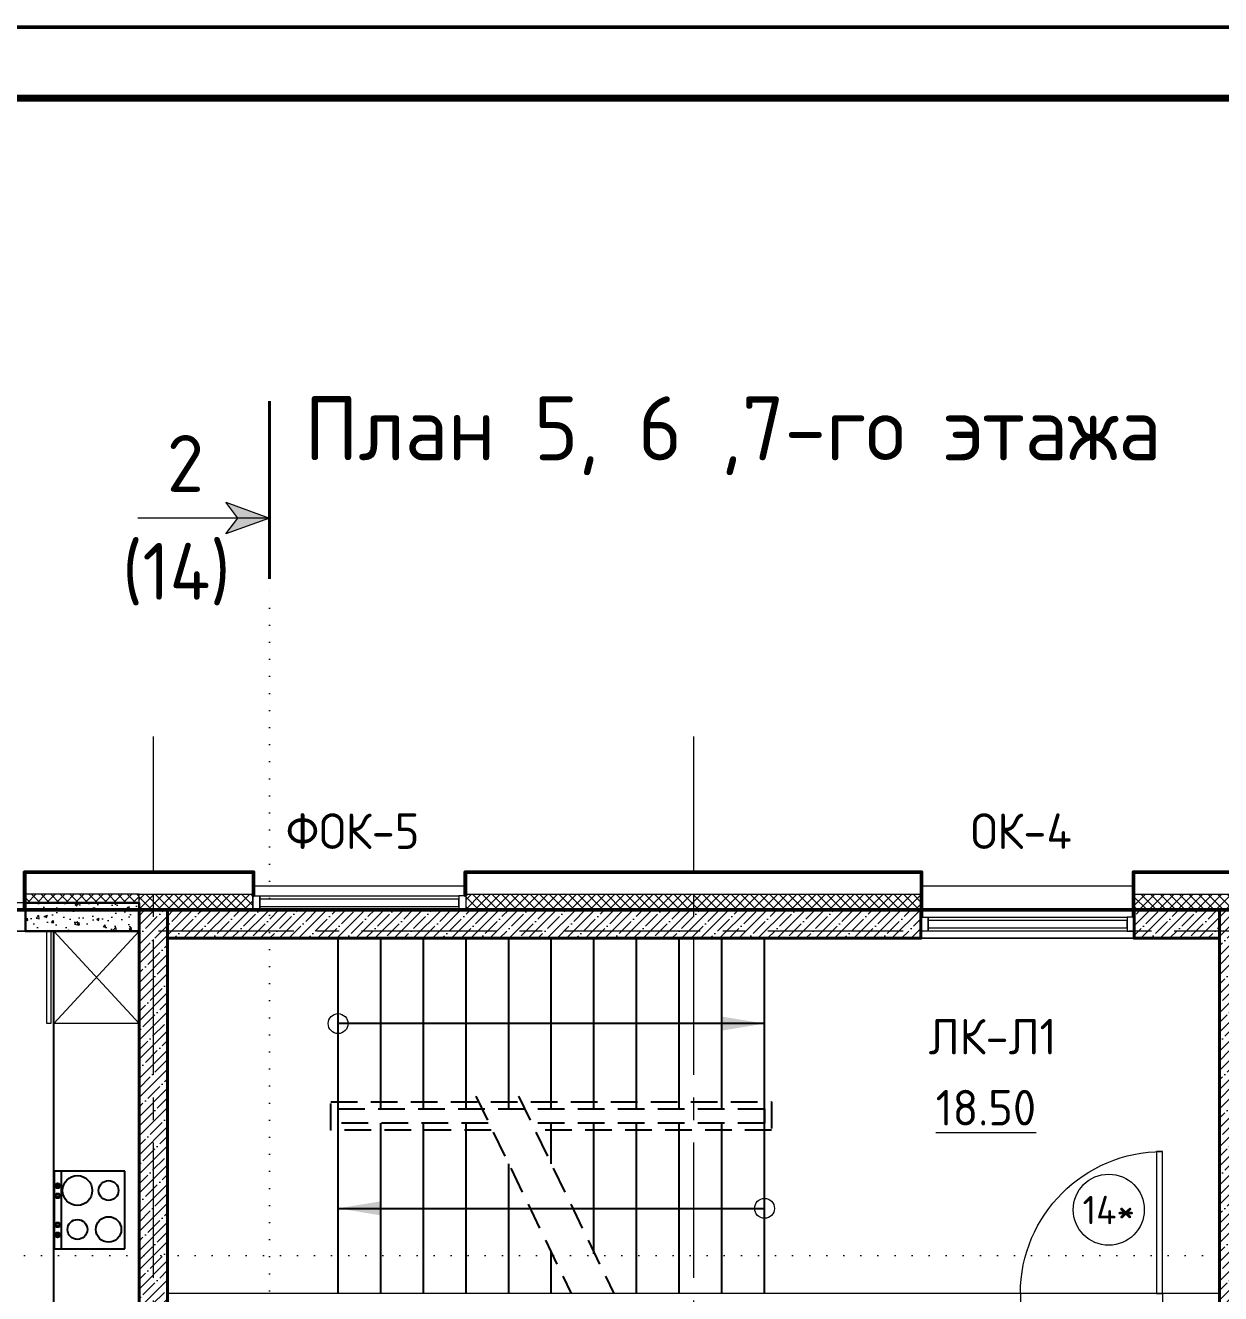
# Model space of a CAD drawing. Header units: millimetres. Extents: x -6427 to 93283, y -13 to 42012.
# Drawn here: x 23930 to 32338, y 33089 to 42012 of the extents above; entities that cross this region are included whole.
import ezdxf
from ezdxf.enums import TextEntityAlignment as Align

# ---------------------------------------------------------------- set-up
doc = ezdxf.new("R2010")
doc.units = ezdxf.units.MM
for name, pattern in [('( Hidden )', [0.375, 0.25, -0.125]), ('CENTER2', [28.575, 19.05, -3.175, 3.175, -3.175]), ('Пунктирная _дл__', [3, 0, -3])]:
    doc.linetypes.add(name, pattern=pattern)
doc.layers.get('Defpoints').update_dxf_attribs({"color": 6, "lineweight": 60})
doc.layers.add('Layout frame', color=96, linetype='Continuous')
doc.layers.add('АР_Кухня', color=144, linetype='Continuous')
for name, color, linetype, lineweight in [('АР_Выноски', 114, 'Continuous', 5), ('АР_Газоблок наруж', 44, 'Continuous', 30), ('АР_Дверь', 44, 'Continuous', 15), ('АР_Марка двери', 25, 'Continuous', 9), ('АР_Марка окна', 5, 'Continuous', 9), ('АР_Монолит', 1, 'Continuous', 40), ('АР_Окна и витражи', 150, 'Continuous', 9), ('АР_Ось', 1, 'CENTER2', 5), ('АР_Помещение текст', 7, 'Continuous', 20), ('АР_Утеплитель', 30, 'Continuous', 9), ('АР_Фасад', 30, 'Continuous', 30), ('АР_Штамп', 7, 'Continuous', 25)]:
    doc.layers.add(name, color=color, linetype=linetype, lineweight=lineweight)
doc.layers.add('АР_Контур плит', color=3, linetype='Continuous', lineweight=50, plot=False)
doc.layers.add('АР_Площади', color=2, linetype='Continuous', lineweight=15, plot=False)
doc.styles.add('Common Павел', font='')
doc.styles.add('GOST Common_I', font='', dxfattribs={"height": 250})
doc.styles.get("Standard").update_dxf_attribs({"font": 'arial.ttf'})
doc.styles.get('Common Павел').set_extended_font_data('GOST Common')
doc.styles.get('GOST Common_I').set_extended_font_data('GOST Common')
doc.dimstyles.new('250x1', dxfattribs={"dimscale": 100, "dimtxt": 2.5, "dimasz": 1.5, "dimexe": 0.75, "dimexo": 0, "dimgap": 0.5, "dimtad": 1, "dimdec": 0, "dimtxsty": 'Common Павел', "dimblk": 'OBLIQUE', "dimcen": 2.5, "dimdle": 0.75, "dimadec": 0, "dimazin": 0, "dimtfac": 1, "dimtdec": 0, "dimtmove": 1, "dimatfit": 3, "dimfxl": 1, "dimtfill": 1, "dimarcsym": 0})
pattern_1 = [(45, (-99827.42, -105714.69), (-67.35192, 67.35192), []), (45, (-99760.06, -105714.69), (-67.35192, 67.35192), [119.0625, -23.8125, 0, -23.8125])]

# ---------------------------------------------------------------- blocks, each defined once
blk = doc.blocks.new('*U11')
blk.add_lwpolyline([(0, 0), (0, 1000), (43.75, 1000), (43.75, 0)], close=True)
blk.add_arc((0, 0), 1000, 0, 90)
at = {"layer": 'Defpoints', "color": 0, "lineweight": 15}
for p, q in [((0, 0), (0, -100)), ((1000, 0), (1000, -100))]:
    blk.add_line(p, q, dxfattribs=at)
blk = doc.blocks.new('RM_AREA')
at = {"linetype": 'ByBlock', "lineweight": -2}
for tag, p in [('ROOM_NAME', (0, 5)), ('AREA', (0, 0))]:
    blk.add_attdef(tag, text='', height=3, dxfattribs=at).set_placement(p, align=Align.CENTER)
blk = doc.blocks.new('A$Cf91155f2')
at = {"layer": 'АР_Кухня'}
for p, q in [((-198.2, 574), (-198.2, 26)), ((300, 574), (-198.2, 574)), ((-148.4, 574), (-148.4, 26)), ((300, 26), (300, 574)), ((-198.2, 26), (300, 26))]:
    blk.add_line(p, q, dxfattribs=at)
for points in [[(-188.3, 476.6), (-188.3, 464.2), (-158.4, 464.2), (-158.4, 476.6)], [(-188.3, 405.9), (-188.3, 393.4), (-158.4, 393.4), (-158.4, 405.9)], [(-188.3, 201.6), (-188.3, 189.1), (-158.4, 189.1), (-158.4, 201.6)], [(-188.3, 130.9), (-188.3, 118.4), (-158.4, 118.4), (-158.4, 130.9)]]:
    blk.add_lwpolyline(points, close=True, dxfattribs=at)
for centre, radius in [((-33.8, 437), 104.6), ((-173.3, 470.4), 17.4), ((185.4, 437), 69.8), ((-173.3, 399.6), 17.4), ((-173.3, 195.4), 17.4), ((-33.8, 163), 69.8), ((185.4, 163), 89.7), ((-173.3, 124.6), 17.4)]:
    blk.add_circle(centre, radius, dxfattribs=at)
blk = doc.blocks.new('A$C91291a36')
at = {"layer": 'АР_Кухня', "lineweight": 9}
for p, q in [((0, 600), (-650, 0)), ((0, 0), (-650, 600))]:
    blk.add_line(p, q, dxfattribs=at)
for points in [[(0, 650), (0, 620), (-650, 620), (-650, 650)], [(0, 600), (0, 0), (-650, 0), (-650, 600)]]:
    blk.add_lwpolyline(points, close=True, dxfattribs=at)
blk = doc.blocks.new('*U25')
for points, const_width in [([(-594, 0), (0, 0), (0, 420), (-594, 420)], 0.25), ([(-574, 5), (-5, 5), (-5, 415), (-574, 415)], 0.5)]:
    blk.add_lwpolyline(points, close=True, dxfattribs=dict(const_width=const_width))
blk = doc.blocks.new('_Oblique')
at = {"color": 0, "linetype": 'ByBlock', "lineweight": -2}
blk.add_line((-0.5, -0.5), (0.5, 0.5), dxfattribs=at)
blk = doc.blocks.new('A$Ce0ce27e4')
at = {"layer": 'АР_Выноски', "lineweight": 0}
h = blk.add_hatch(color=256, dxfattribs=at)
h.dxf.hatch_style = 1
h.paths.add_polyline_path([(817.7, 2907), (510.9, 2795.8), (593.6, 2907), (510.9, 3018.1)])
at = {"layer": 'АР_Выноски', "lineweight": 40}
blk.add_lwpolyline([(817.7, 3729.3), (817.7, 2479.2)], dxfattribs=at)
at = {"layer": 'АР_Выноски'}
for points in [[(817.7, 2907), (510.9, 2795.8), (593.6, 2907), (510.9, 3018.1), (817.7, 2907)], [(817.7, 2907), (-108.3, 2907)]]:
    blk.add_lwpolyline(points, dxfattribs=at)
at = {"layer": 'АР_Выноски', "linetype": 'Пунктирная _дл__', "lineweight": 9, "ltscale": 40}
for points in [[(8304, -19986.3), (8304, -6611.7), (3162.9, -6611.7), (3162.9, -2650), (817.7, -2650), (817.7, 2479.2)], [(21431.5, -2282.1), (-16705, -2282.1)]]:
    blk.add_lwpolyline(points, dxfattribs=at)
at = {"layer": 'АР_Выноски', "char_height": 400, "attachment_point": 1, "style": 'Common Павел'}
for s, insert, width in [('2', (95.4, 3491.4), 210), ('(14)', (-218.8, 2732.2), 546)]:
    blk.add_mtext(s, dxfattribs=dict(at, insert=insert, width=width))
blk = doc.blocks.new('A$C8d1405d9')
for p, q in [((0, -2500), (0, 0)), ((3000, -2500), (3000, 0)), ((300, -1199.9), (300, 0)), ((600, -1199.9), (600, 0)), ((900, -1199.9), (900, 0)), ((1200, -1199.9), (1200, 0)), ((1500, -1199.9), (1500, 0)), ((1800, -1199.9), (1800, 0)), ((2100, -1199.9), (2100, 0)), ((2400, -1199.9), (2400, 0)), ((2700, -1199.9), (2700, 0)), ((300, -2500), (300, -1299.9)), ((600, -2500), (600, -1299.9)), ((900, -2500), (900, -1299.9)), ((1500, -1587.2), (1500, -1299.9)), ((1800, -2220), (1800, -1299.9)), ((2100, -2500), (2100, -1299.9)), ((2400, -2500), (2400, -1299.9)), ((2700, -2500), (2700, -1299.9)), ((1200, -2500), (1200, -1587.2)), ((1500, -2500), (1500, -2198.3))]:
    blk.add_line(p, q)
at = {"linetype": '( Hidden )', "ltscale": 750}
for points in [[(1077, -1349.9), (-50, -1349.9), (-50, -1149.9), (3050, -1149.9), (3050, -1349.9), (1377, -1349.9)], [(969.9, -1109.9), (1640, -2500)], [(1269.9, -1109.9), (1940, -2500)], [(1054.7, -1299.9), (0, -1299.9), (0, -1199.9), (3000, -1199.9), (3000, -1299.9), (1354.7, -1299.9)]]:
    blk.add_lwpolyline(points, dxfattribs=at)
at = {"lineweight": 0}
for centre in [(0, -599.9), (3000, -1899.9)]:
    blk.add_circle(centre, 70, dxfattribs=at)
for points in [[(3000, -599.9), (0, -599.9)], [(0, -1899.9), (3000, -1899.9)]]:
    blk.add_leader(points, dimstyle='250x1', override={"dimasz": 3, "dimgap": 0.5, "dimtad": 0}, dxfattribs=at)

msp = doc.modelspace()

# ---------------------------------------------------------------- hatches: boundary and pattern name
at = {"layer": 'АР_Газоблок наруж', "lineweight": 0, "ltscale": 50}
h = msp.add_hatch(dxfattribs=at)
h.set_pattern_fill('AR-CONC', color=256)
h.set_pattern_definition([(50, (-99827.42, -105714.7), (182.18467, -15.93909), [19.05, -209.55]), (355, (-99827.42, -105714.7), (-35.24342, 191.05685), [15.24, -167.64058]), (100.45144, (-99812.23, -105716.02), (146.94125, 175.11775), [16.19, -178.09024]), (46.1842, (-99827.42, -105663.9), (271.07904, -42.04233), [28.575, -314.325]), (96.63556, (-99804.83, -105667.4), (237.40413, 247.42612), [24.28502, -267.1356]), (351.18415, (-99827.42, -105663.9), (237.40413, 247.42612), [22.85997, -251.45973]), (21, (-99802.02, -105676.6), (151.61439, -102.2652), [19.05, -209.55]), (326, (-99802.02, -105676.6), (61.80203, 184.18797), [15.24, -167.64]), (71.45144, (-99789.38, -105685.12), (213.41642, 81.92277), [16.19, -178.08994]), (37.5, (-99827.416, -105714.694), (3.088603, 84.55504), [0, -165.608, 0, -170.18, 0, -168.275]), (7.5, (-99827.42, -105714.69), (66.819663, 100.180575), [0, -97.028, 0, -161.798, 0, -64.135]), (327.5, (-99884.06, -105714.694), (135.590595, -5.728744), [0, -63.5, 0, -198.12, 0, -262.89]), (317.5, (-99909.46, -105714.69), (148.12918, 25.42649), [0, -82.55, 0, -131.572, 0, -186.69])])
h.paths.add_polyline_path([(23929.7, 35838.7), (24729.7, 35838.7), (24729.7, 35638.7), (23929.7, 35638.7)])
at = {"layer": 'АР_Монолит', "lineweight": 0}
h = msp.add_hatch(dxfattribs=at)
h.set_pattern_fill('ANSI35', color=256, scale=15)
h.set_pattern_definition(pattern_1)
h.paths.add_polyline_path([(24929.7, 35788.7), (24729.7, 35788.7), (24729.7, 29538.7), (24929.7, 29538.7)])
h = msp.add_hatch(dxfattribs=at)
h.set_pattern_fill('ANSI35', color=256, scale=15)
h.set_pattern_definition(pattern_1)
h.paths.add_polyline_path([(24929.7, 35788.7), (30229.7, 35788.7), (30229.7, 35588.7), (24929.7, 35588.7)])
h = msp.add_hatch(dxfattribs=at)
h.set_pattern_fill('ANSI35', color=256, scale=15)
h.set_pattern_definition(pattern_1)
h.paths.add_polyline_path([(31729.7, 35788.7), (32329.7, 35788.7), (32329.7, 35588.7), (31729.7, 35588.7)])
h = msp.add_hatch(dxfattribs=at)
h.set_pattern_fill('ANSI35', color=256, scale=15)
h.set_pattern_definition(pattern_1)
h.paths.add_polyline_path([(32329.7, 35788.7), (32529.7, 35788.7), (32529.7, 29538.7), (32329.7, 29538.7)])
at = {"layer": 'АР_Утеплитель'}
h = msp.add_hatch(dxfattribs=at)
h.set_pattern_fill('ANSI37', color=256, scale=15)
h.set_pattern_definition([(45, (-213628.847, -19143.524), (-33.67596, 33.67596), []), (135, (-213628.847, -19143.524), (-33.67596, -33.67596), [])])
h.paths.add_polyline_path([(24729.7, 35898.7), (23929.7, 35898.7), (23929.7, 35838.7), (24729.7, 35838.7)])
h = msp.add_hatch(dxfattribs=at)
h.set_pattern_fill('ANSI37', color=256, scale=15)
h.set_pattern_definition([(45, (-202002.07, -30505.737), (-33.67596, 33.67596), []), (135, (-202002.07, -30505.737), (-33.67596, -33.67596), [])])
h.paths.add_polyline_path([(24729.7, 35898.7), (25529.5, 35898.7), (25529.5, 35788.7), (24729.7, 35788.7)])
h = msp.add_hatch(dxfattribs=at)
h.set_pattern_fill('ANSI37', color=256, scale=15)
h.set_pattern_definition([(45, (-199702.324, -30505.737), (-33.67596, 33.67596), []), (135, (-199702.324, -30505.737), (-33.67596, -33.67596), [])])
h.paths.add_polyline_path([(27029.5, 35898.7), (30229.7, 35898.7), (30229.7, 35788.7), (27029.5, 35788.7)])
h = msp.add_hatch(dxfattribs=at)
h.set_pattern_fill('ANSI37', color=256, scale=15)
h.set_pattern_definition([(45, (-179355.077, -19143.534), (-33.67596, 33.67596), []), (135, (-179355.077, -19143.534), (-33.67596, -33.67596), [])])
h.paths.add_polyline_path([(31729.8, 35898.6), (32529.7, 35898.7), (32529.7, 35788.7), (31729.8, 35788.6)])

# ---------------------------------------------------------------- linework, layer by layer
at = {"layer": 'Layout frame'}
msp.add_lwpolyline([(0, 42000), (59400, 42000), (59400, 0), (0, 0)], close=True, dxfattribs=at)
at = {"layer": 'АР_Газоблок наруж'}
msp.add_lwpolyline([(23929.7, 35838.7), (24729.7, 35838.7), (24729.7, 35638.7), (23929.7, 35638.7)], close=True, dxfattribs=at)
at = {"layer": 'АР_Контур плит'}
msp.add_lwpolyline([(13779.7, 35788.7), (43479.7, 35788.7), (43479.7, 20488.7), (24929.7, 20488.7), (24929.7, 19238.7), (21229.7, 19238.7), (21229.7, 20488.7), (13779.7, 20488.7)], close=True, dxfattribs=at)
at = {"layer": 'АР_Кухня'}
msp.add_lwpolyline([(24129.7, 31538.7), (24129.7, 35638.7), (24629.8, 35638.7)], dxfattribs=at)
at = {"layer": 'АР_Марка двери'}
msp.add_circle((31551.2, 33679.2), 250, dxfattribs=at)
at = {"layer": 'АР_Монолит', "ltscale": 50}
for points in [[(24929.7, 35788.7), (24729.7, 35788.7), (24729.7, 29538.7), (24929.7, 29538.7)], [(24929.7, 35788.7), (30229.7, 35788.7), (30229.7, 35588.7), (24929.7, 35588.7)], [(31729.7, 35788.7), (32329.7, 35788.7), (32329.7, 35588.7), (31729.7, 35588.7)], [(32329.7, 35788.7), (32529.7, 35788.7), (32529.7, 29538.7), (32329.7, 29538.7)]]:
    msp.add_lwpolyline(points, close=True, dxfattribs=at)
at = {"layer": 'АР_Окна и витражи', "lineweight": 20}
for points in [[(25529.5, 35888.7), (25579.5, 35888.7), (25579.5, 35788.7), (25529.5, 35788.7)], [(26979.5, 35788.7), (27029.5, 35788.7), (27029.5, 35888.7), (26979.5, 35888.7)], [(30229.7, 35738.7), (30279.7, 35738.7), (30279.7, 35638.7), (30229.7, 35638.7)], [(31679.7, 35638.7), (31729.7, 35638.7), (31729.7, 35738.7), (31679.7, 35738.7)]]:
    msp.add_lwpolyline(points, close=True, dxfattribs=at)
at = {"layer": 'АР_Окна и витражи'}
for points in [[(25579.5, 35888.7), (26979.5, 35888.7), (26979.5, 35788.7), (25579.5, 35788.7)], [(23929.7, 35638.7), (23929.7, 35838.7), (21829.7, 35838.7), (21829.7, 35638.7)], [(26979.5, 35863.7), (25579.5, 35863.7), (25579.5, 35813.7), (26979.5, 35813.7)], [(30229.7, 35588.7), (30229.7, 35788.7), (31729.7, 35788.7), (31729.7, 35588.7)], [(30279.7, 35738.7), (31679.7, 35738.7), (31679.7, 35638.7), (30279.7, 35638.7)], [(31679.7, 35713.7), (30279.7, 35713.7), (30279.7, 35663.7), (31679.7, 35663.7)]]:
    msp.add_lwpolyline(points, close=True, dxfattribs=at)
at = {"layer": 'АР_Ось', "ltscale": 50}
for points in [[(24829.7, 37008.9), (24829.7, 17380.9)], [(28629.7, 37008.9), (28629.7, 17380.9)], [(44392.9, 35638.7), (8950.8, 35638.7)]]:
    msp.add_lwpolyline(points, dxfattribs=at)
at = {"layer": 'АР_Площади'}
for points in [[(21429.7, 35638.7), (24729.7, 35638.7), (24729.7, 31538.7), (23709.7, 31538.7), (23709.7, 31238.7), (21329.7, 31238.7), (21329.7, 31938.7), (21429.7, 31938.7)], [(24929.7, 35588.7), (32329.7, 35588.7), (32329.7, 33088.7), (24929.7, 33088.7)]]:
    msp.add_lwpolyline(points, close=True, dxfattribs=at)
at = {"layer": 'АР_Утеплитель'}
for points in [[(24729.7, 35898.7), (23929.7, 35898.7), (23929.7, 35838.7), (24729.7, 35838.7)], [(24729.7, 35898.7), (25529.5, 35898.7), (25529.5, 35788.7), (24729.7, 35788.7)], [(27029.5, 35898.7), (30229.7, 35898.7), (30229.7, 35788.7), (27029.5, 35788.7)], [(31729.8, 35898.6), (32529.7, 35898.7), (32529.7, 35788.7), (31729.8, 35788.6)]]:
    msp.add_lwpolyline(points, close=True, dxfattribs=at)
at = {"layer": 'АР_Фасад'}
for points in [[(25539.5, 35888.7), (25539.5, 36058.7), (23919.7, 36058.7), (23919.7, 35788.7), (23929.7, 35788.7), (23929.7, 36048.7), (25529.5, 36048.7), (25529.5, 35888.7)], [(30239.7, 35738.7), (30239.7, 36058.7), (27019.6, 36058.7), (27019.6, 35888.7), (27029.6, 35888.7), (27029.6, 36048.7), (30229.7, 36048.7), (30229.7, 35738.7)], [(31719.8, 35738.7), (31719.7, 36058.7), (33089.7, 36058.7), (33089.7, 35788.7), (33079.7, 35788.7), (33079.7, 36048.7), (31729.7, 36048.7), (31729.8, 35738.7)]]:
    msp.add_lwpolyline(points, close=True, dxfattribs=at)
at = {"layer": 'АР_Фасад', "lineweight": 0}
for points in [[(25539.5, 35958.8), (27019.5, 35958.8)], [(30239.8, 35958.7), (31719.8, 35958.6)]]:
    msp.add_lwpolyline(points, dxfattribs=at)

# ---------------------------------------------------------------- block references
at = {"color": 5}
msp.add_blockref('A$Ce0ce27e4', (24829.7, 35638.7), dxfattribs=at)
msp.add_blockref('A$C8d1405d9', (26129.7, 35588.7))
at = {"layer": 'АР_Дверь', "ltscale": 100, "xscale": -1}
msp.add_blockref('*U11', (31929.8, 33088.7), dxfattribs=at)
at = {"layer": 'АР_Кухня', "rotation": 90}
msp.add_blockref('A$C91291a36', (24729.7, 35638.7), dxfattribs=at)
at = {"layer": 'АР_Кухня'}
msp.add_blockref('A$Cf91155f2', (24329.7, 33377.3), dxfattribs=at)
at = {"layer": 'АР_Помещение текст'}
ref = msp.add_blockref('RM_AREA', (27591.4, 33250.1), dxfattribs=dict(at, xscale=-50, yscale=50, zscale=50, rotation=180))
ref.add_attrib('ROOM_NAME', 'ЛК-Л1', dxfattribs={"color": 0, "linetype": 'ByBlock', "lineweight": -2, "height": 250, "style": 'GOST Common_I'}).set_placement((30734.1, 34772.1), align=Align.CENTER)
ref.add_attrib('AREA', '%%u18.50', dxfattribs={"layer": '0', "color": 7, "linetype": 'ByBlock', "lineweight": -2, "height": 250, "style": 'GOST Common_I'}).set_placement((30687, 34272.1), align=Align.CENTER)
at = {"layer": 'АР_Штамп', "xscale": 100, "yscale": 100, "zscale": 100}
msp.add_blockref('*U25', (59400, 0), dxfattribs=at)

# ---------------------------------------------------------------- texts
at = {"layer": 'АР_Марка двери', "insert": (31551.2, 33676.8), "char_height": 200, "width": 800, "attachment_point": 5, "style": 'GOST Common_I'}
msp.add_mtext('14*', dxfattribs=at)
at = {"layer": 'АР_Марка окна', "char_height": 250, "width": 1560.055, "attachment_point": 5, "style": 'GOST Common_I'}
for s, insert in [('ФОК-5', (26231.7, 36342.6)), ('ОК-4', (30936.3, 36342.6))]:
    msp.add_mtext(s, dxfattribs=dict(at, insert=insert))
at = {"layer": 'АР_Штамп', "insert": (28907.5, 39124.9), "char_height": 450, "width": 7000, "attachment_point": 5, "style": 'Common Павел'}
msp.add_mtext('План 5, 6 ,7-го этажа', dxfattribs=at)

doc.saveas('drawing.dxf')
